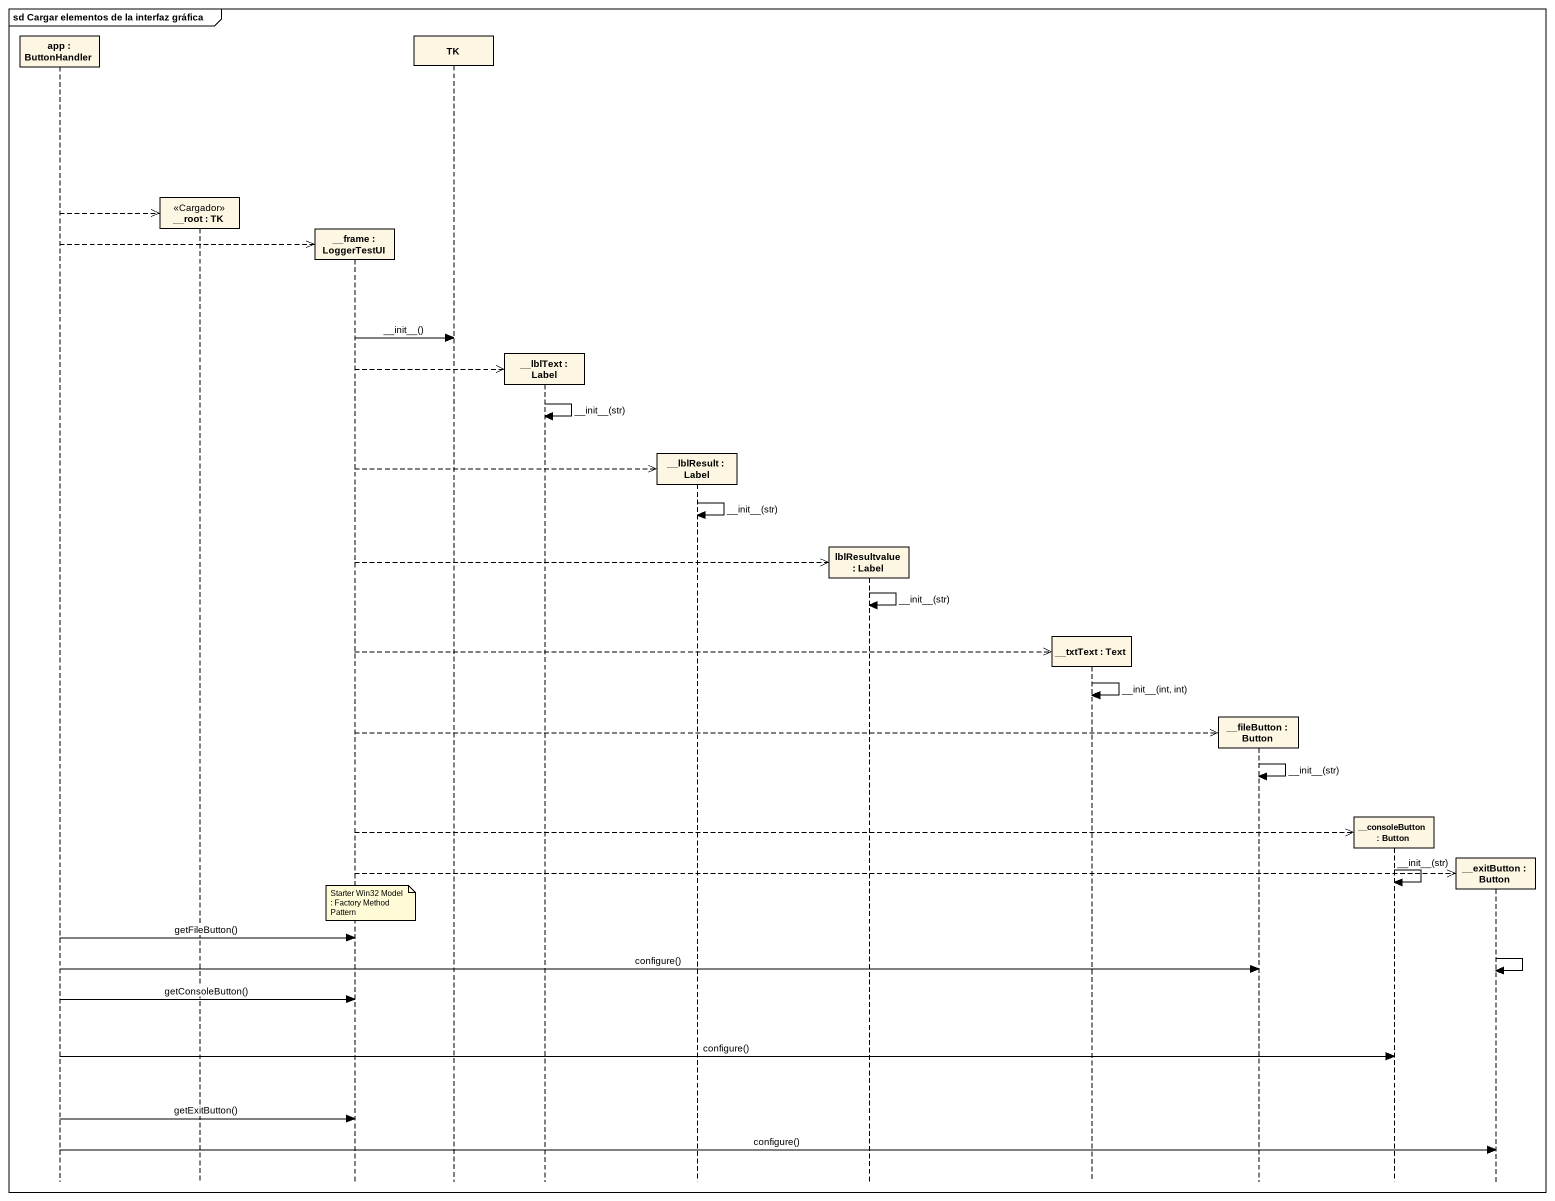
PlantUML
@startuml
mainframe sd Cargar elementos de la interfaz gráfica
hide footbox
participant "app : ButtonHandler" as app
participant "__root : TK" as root <<Cargador>>
participant "__frame : LoggerTestUI" as frame_
participant TK
participant "__lblText : Label" as lblText
participant "__lblResult : Label" as lblResult
participant "lblResultvalue : Label" as lblResultvalue
participant "__txtText : Text" as txtText
participant "__fileButton : Button" as fileButton
participant "__consoleButton : Button" as consoleButton
participant "__exitButton : Button" as exitButton

app -->> root **
app -->> frame_ **
frame_ -> TK : ~__init~__()
frame_ -->> lblText **
lblText -> lblText : ~__init~__(str)
frame_ -->> lblResult **
lblResult -> lblResult : ~__init~__(str)
frame_ -->> lblResultvalue **
lblResultvalue -> lblResultvalue : ~__init~__(str)
frame_ -->> txtText **
txtText -> txtText : ~__init~__(int, int)
frame_ -->> fileButton **
fileButton -> fileButton : ~__init~__(str)
frame_ -->> consoleButton **
consoleButton -> consoleButton : ~__init~__(str)
frame_ -->> exitButton **
note over frame_ : Starter Win32 Model : Factory Method Pattern
app -> frame_ : getFileButton()
exitButton -> exitButton
app -> fileButton : configure()
app -> frame_ : getConsoleButton()
app -> consoleButton : configure()
app -> frame_ : getExitButton()
app -> exitButton : configure()
@enduml
